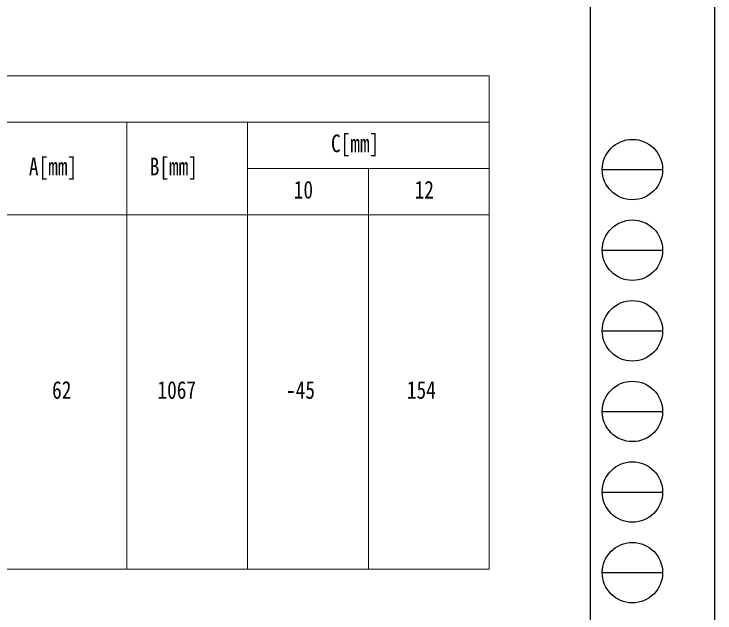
# Model space of a CAD drawing. Units: millimetres, scale not verified. Extents: x -8410 to 8410, y -5940 to 5940.
# Drawn here: x 4930 to 8410, y -3500 to -528 of the extents above; entities that cross this region are included whole.
import ezdxf
from ezdxf.enums import TextEntityAlignment as Align

# ---------------------------------------------------------------- set-up
doc = ezdxf.new("R2010")
doc.units = ezdxf.units.MM
doc.header["$LTSCALE"] = 30
doc.layers.add('0-1_TABLE1', color=7, linetype='Continuous', lineweight=18)
doc.layers.add('0-6_YKK_ZWAK', color=7, linetype='Continuous')
doc.styles.add('ＭＳ ゴシック', font='')
doc.styles.get('ＭＳ ゴシック').set_extended_font_data('MS Gothic')

msp = doc.modelspace()

# ---------------------------------------------------------------- linework, layer by layer
at = {"layer": '0-1_TABLE1'}
for p, q in [((88.98, -835.15), (7288.98, -835.15)), ((7288.98, -835.15), (7288.98, -3282.3)), ((88.98, -1065.15), (7288.98, -1065.15)), ((5488.98, -1065.15), (5488.98, -3282.3)), ((6088.98, -1065.15), (6088.98, -3282.3)), ((6088.98, -1295.15), (7288.98, -1295.15)), ((6688.98, -1295.15), (6688.98, -3282.3)), ((88.98, -1525.15), (7288.98, -1525.15)), ((88.98, -3282.3), (7288.98, -3282.3))]:
    msp.add_line(p, q, dxfattribs=at)
at = {"layer": '0-6_YKK_ZWAK'}
for p, q in [((7790.04, 5550), (7790.04, -5050)), ((7850.04, -1300), (8150.04, -1300)), ((7850.04, -1700), (8150.04, -1700)), ((7850.04, -2100), (8150.04, -2100)), ((7850.04, -2500), (8150.04, -2500)), ((7850.04, -2900), (8150.04, -2900)), ((7850.04, -3300), (8150.04, -3300))]:
    msp.add_line(p, q, dxfattribs=at)
msp.add_lwpolyline([(-8410, -5940), (8410, -5940), (8410, 5940), (-8410, 5940)], close=True, dxfattribs=at)
for centre in [(8000.04, -1300), (8000.04, -1700), (8000.04, -2100), (8000.04, -2500), (8000.04, -2900), (8000.04, -3300)]:
    msp.add_circle(centre, 150, dxfattribs=at)

# ---------------------------------------------------------------- texts
at = {"layer": '0-1_TABLE1', "style": 'ＭＳ ゴシック', "width": 0.8}
for s, p in [('C[mm]', (6503.38, -1240.15)), ('A[mm]', (5003.38, -1355.15)), ('B[mm]', (5603.38, -1355.15)), ('10', (6318.58, -1470.15)), ('12', (6918.58, -1470.15)), ('62', (5118.58, -2463.73)), ('1067', (5641.78, -2463.73)), ('-45', (6280.18, -2463.73)), ('154', (6880.18, -2463.73))]:
    msp.add_text(s, height=87.98, dxfattribs=at).set_placement(p, align=Align.BOTTOM_LEFT)

doc.saveas('drawing.dxf')
